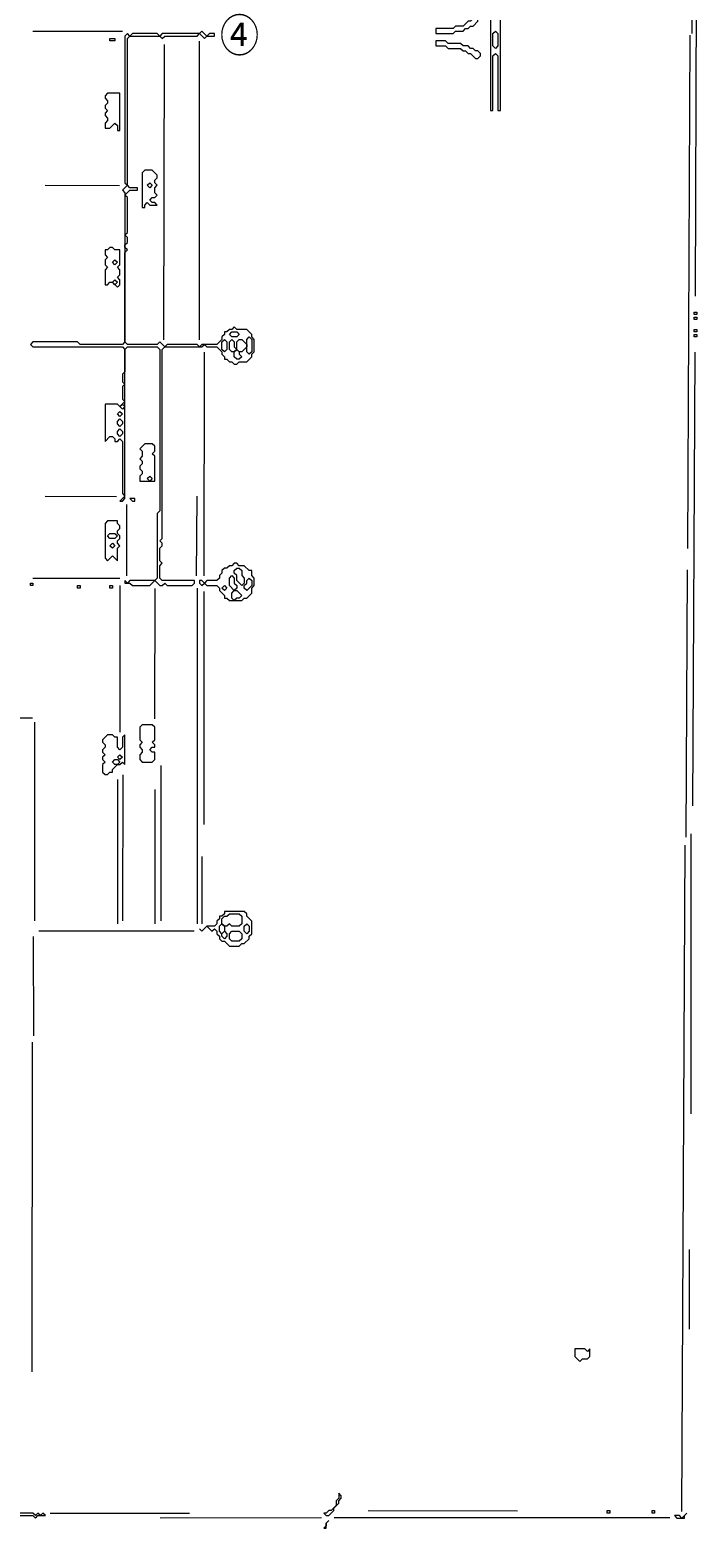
# Model space of a CAD drawing. Extents: x 10 to 1972, y 10 to 1392.
# Drawn here: x 1186 to 1454, y 11 to 613 of the extents above; entities that cross this region are included whole.
import ezdxf

# ---------------------------------------------------------------- set-up
doc = ezdxf.new("R2010")
doc.units = 0
for name, color, linetype, lineweight in [('OCR_TEXT', 6, 'Continuous', 0), ('TEXT_FALLBACK_OUTLINE', 2, 'Continuous', 0), ('TRACE_CURVE', 6, 'Continuous', 0), ('TRACE_STRAIGHT', 5, 'Continuous', 0), ('TRACE_TEXT_SYMBOL', 6, 'Continuous', 0)]:
    doc.layers.add(name, color=color, linetype=linetype, lineweight=lineweight)
doc.styles.add('wqy-unicode', font='wqy-unicode.lff')

msp = doc.modelspace()

# ---------------------------------------------------------------- linework, layer by layer
at = {"layer": 'TEXT_FALLBACK_OUTLINE', "color": 2}
msp.add_lwpolyline([(1371, 634), (1371, 581), (1372, 581), (1372, 603), (1373, 604), (1374, 603), (1374, 581), (1375, 581), (1375, 722)], dxfattribs=at)
for points in [[(1365, 619), (1363, 617), (1362, 617), (1360, 615), (1357, 615), (1356, 614), (1349, 614), (1349, 612), (1356, 612), (1357, 613), (1360, 613), (1361, 614), (1362, 614), (1363, 615), (1364, 615), (1366, 617), (1366, 618)], [(1349, 609), (1349, 607), (1353, 607), (1354, 606), (1359, 606), (1360, 605), (1361, 605), (1362, 604), (1363, 604), (1365, 602), (1366, 602), (1367, 603), (1367, 604), (1366, 605), (1365, 605), (1364, 606), (1363, 606), (1362, 607), (1360, 607), (1359, 608), (1354, 608), (1353, 609)], [(1372, 612), (1373, 613), (1374, 612), (1374, 607), (1373, 606), (1372, 607)], [(1232, 447), (1230, 445), (1231, 444), (1231, 442), (1230, 441), (1231, 440), (1231, 439), (1230, 438), (1230, 437), (1231, 436), (1231, 435), (1230, 434), (1230, 432), (1236, 432), (1236, 442), (1235, 443), (1236, 444), (1236, 446), (1235, 447)], [(1233, 433), (1234, 434), (1235, 433), (1234, 432)], [(1217, 416), (1216, 415), (1216, 401), (1217, 400), (1219, 402), (1221, 400), (1221, 405), (1222, 406), (1221, 407), (1221, 408), (1222, 409), (1222, 410), (1221, 411), (1221, 412), (1222, 413), (1222, 414), (1221, 415), (1221, 416)], [(1217, 410), (1218, 411), (1220, 411), (1221, 410), (1220, 409), (1218, 409)], [(1218, 406), (1219, 407), (1220, 406), (1219, 405)], [(1231, 334), (1230, 333), (1230, 328), (1231, 327), (1230, 326), (1230, 325), (1231, 324), (1231, 323), (1230, 322), (1230, 320), (1231, 319), (1235, 319), (1236, 320), (1236, 323), (1235, 323), (1234, 324), (1235, 325), (1236, 325), (1236, 326), (1235, 327), (1236, 328), (1236, 333), (1235, 334)], [(1217, 330), (1215, 328), (1215, 327), (1216, 326), (1216, 325), (1215, 324), (1215, 323), (1216, 322), (1215, 321), (1215, 320), (1216, 319), (1215, 318), (1215, 315), (1216, 314), (1217, 314), (1218, 315), (1219, 315), (1219, 316), (1221, 318), (1222, 318), (1223, 319), (1224, 318), (1224, 330), (1223, 329), (1223, 325), (1222, 324), (1221, 325), (1221, 329), (1220, 329), (1219, 330)], [(1219, 319), (1220, 320), (1221, 320), (1222, 319), (1221, 318), (1220, 318)], [(1221, 321), (1222, 322), (1223, 321), (1222, 320)]]:
    msp.add_lwpolyline(points, close=True, dxfattribs=at)
at = {"layer": 'TRACE_CURVE', "color": 6}
for points in [[(1255, 613), (1254, 612), (1239, 612), (1238, 611), (1237, 612), (1227, 612), (1226, 611), (1225, 612), (1224, 611), (1224, 552), (1225, 551), (1223, 549), (1224, 548), (1224, 488), (1223, 487), (1206, 487), (1205, 488), (1187, 488), (1186, 487), (1187, 486), (1223, 486), (1224, 485), (1224, 476), (1223, 475), (1223, 472), (1224, 471), (1223, 470), (1223, 465), (1224, 464), (1222, 462), (1221, 463), (1216, 463), (1216, 448), (1218, 450), (1219, 450), (1220, 449), (1220, 448), (1221, 448), (1222, 449), (1223, 448), (1223, 427), (1224, 426), (1222, 424), (1223, 424), (1224, 425), (1224, 485), (1225, 486), (1237, 486), (1238, 485), (1238, 420), (1237, 419), (1237, 393), (1236, 392), (1226, 392), (1225, 391), (1224, 392), (1224, 391), (1226, 391), (1227, 390), (1234, 390), (1236, 392), (1238, 390), (1239, 390), (1240, 391)], [(1225, 530), (1224, 531), (1225, 532), (1225, 546), (1224, 547), (1226, 549), (1229, 549), (1229, 550), (1226, 550), (1225, 551), (1225, 610), (1226, 611), (1238, 611), (1239, 610), (1240, 611), (1253, 611), (1254, 612), (1256, 610), (1257, 611), (1260, 611), (1260, 612), (1258, 612), (1257, 611), (1255, 613)], [(1240, 391), (1241, 390), (1251, 390), (1252, 391), (1252, 392), (1239, 392), (1238, 393), (1238, 398), (1239, 399), (1238, 400), (1238, 405), (1239, 406), (1239, 407), (1238, 408), (1239, 409), (1239, 485), (1240, 486), (1255, 486), (1256, 487), (1257, 486), (1261, 486), (1263, 484), (1263, 483), (1264, 482), (1264, 481), (1265, 481), (1266, 480), (1267, 480), (1268, 479), (1269, 479), (1270, 480), (1273, 480), (1275, 482), (1275, 483), (1276, 484), (1276, 489), (1275, 490), (1275, 491), (1273, 493), (1269, 493), (1268, 494), (1267, 493), (1266, 493), (1265, 492), (1264, 492), (1264, 491), (1263, 490), (1263, 489), (1261, 487), (1255, 487), (1254, 486), (1253, 487), (1241, 487), (1240, 486), (1238, 488), (1237, 487), (1225, 487), (1224, 488), (1224, 524), (1225, 525), (1224, 526), (1224, 527), (1225, 528), (1225, 530)]]:
    msp.add_lwpolyline(points, dxfattribs=at)
for points in [[(1263, 488), (1264, 489), (1265, 488), (1265, 485), (1264, 484), (1263, 485)], [(1266, 491), (1267, 492), (1269, 492), (1270, 491), (1269, 490), (1267, 490)], [(1266, 488), (1267, 489), (1268, 488), (1268, 486), (1269, 485), (1268, 484), (1267, 484), (1266, 485)], [(1269, 488), (1270, 489), (1271, 489), (1273, 487), (1273, 486), (1271, 484), (1270, 484), (1269, 485)], [(1273, 489), (1274, 490), (1275, 489), (1275, 484), (1274, 483), (1273, 484)], [(1268, 484), (1269, 485), (1270, 484), (1270, 483), (1271, 482), (1270, 481), (1269, 481), (1268, 482)], [(1221, 459), (1222, 460), (1223, 459), (1222, 458)], [(1222, 462), (1223, 463), (1224, 462), (1223, 461)], [(1221, 456), (1222, 457), (1223, 456), (1223, 455), (1222, 454), (1221, 455)], [(1221, 452), (1222, 453), (1223, 452), (1223, 451), (1222, 450), (1221, 451)]]:
    msp.add_lwpolyline(points, close=True, dxfattribs=at)
at = {"layer": 'TRACE_STRAIGHT', "color": 5}
for p, q in [((1452, 849), (1452, 612)), ((1453.45, 506.37), (1454.1, 703.88)), ((1187, 613), (1223, 613)), ((1254.04, 488.88), (1254.05, 608.88)), ((1450.35, 404.87), (1451.28, 611.38)), ((1239.61, 488.87), (1239.93, 607.63)), ((1191.87, 550.96), (1221.88, 550.88)), ((1255.88, 393.87), (1256, 483.87)), ((1452.46, 301.37), (1453.38, 483.88)), ((1191.87, 425.96), (1220.63, 425.87)), ((1224.67, 422.63), (1224.69, 393.88)), ((1252.78, 393.88), (1253.04, 425.97)), ((1187, 393), (1222, 393)), ((1449.79, 288.87), (1450.31, 396.38)), ((1222, 390), (1222, 331)), ((1236.05, 336.37), (1236.14, 388.88)), ((1253, 389), (1253, 254)), ((1255.81, 293.87), (1255.93, 387.63)), ((1068.12, 336.84), (1186.88, 336.85)), ((1187.65, 335.12), (1187.66, 255.12)), ((1223.14, 255.12), (1223.24, 313.87)), ((1238.59, 255.12), (1238.62, 317.63)), ((1221, 312), (1221, 254)), ((1236, 308), (1236, 254)), ((1451.7, 177.63), (1451.76, 290.13)), ((1447.92, 17.63), (1449.37, 285.64)), ((1255, 281), (1255, 254)), ((1187.12, 248.88), (1187.23, 208.87)), ((1189.38, 251.12), (1251.88, 251.12)), ((1186.66, 73.87), (1186.79, 206.38)), ((1451, 123), (1451, 91)), ((1194, 17), (1250, 17)), ((1238.12, 15.11), (1303.12, 15.26)), ((1308.12, 15.21), (1443.12, 15.21)), ((1321.87, 18), (1381.88, 17.95))]:
    msp.add_line(p, q, dxfattribs=at)
at = {"layer": 'TRACE_TEXT_SYMBOL', "color": 6}
for points in [[(1218, 610), (1220, 610), (1220, 609), (1218, 609)], [(1217, 588), (1216, 587), (1216, 586), (1217, 585), (1217, 584), (1216, 583), (1216, 582), (1217, 581), (1216, 580), (1216, 579), (1217, 578), (1217, 577), (1216, 576), (1216, 574), (1218, 574), (1220, 576), (1221, 575), (1221, 573), (1222, 573), (1222, 588)], [(1232, 557), (1231, 556), (1231, 542), (1232, 542), (1232, 543), (1233, 544), (1234, 543), (1237, 543), (1236, 544), (1235, 544), (1234, 545), (1235, 546), (1236, 546), (1237, 547), (1236, 548), (1236, 550), (1237, 551), (1236, 552), (1236, 553), (1237, 554), (1237, 555), (1235, 557)], [(1233, 551), (1234, 552), (1235, 551), (1234, 550)], [(1218, 526), (1217, 525), (1216, 525), (1216, 523), (1217, 522), (1216, 521), (1216, 519), (1217, 518), (1216, 517), (1216, 511), (1217, 511), (1218, 512), (1219, 512), (1221, 510), (1222, 511), (1222, 513), (1221, 514), (1222, 515), (1222, 517), (1221, 518), (1222, 519), (1222, 525), (1220, 525), (1219, 526)], [(1219, 520), (1220, 521), (1221, 520), (1220, 519)], [(1219, 512), (1220, 513), (1221, 512), (1220, 511)], [(1453, 500), (1454, 500), (1454, 499), (1453, 499)], [(1453, 498), (1454, 498), (1454, 497), (1453, 497)], [(1453, 493), (1454, 493), (1454, 492), (1453, 492)], [(1453, 491), (1454, 491), (1454, 490), (1453, 490)], [(1226, 425), (1227, 424), (1228, 424), (1228, 425)], [(1268, 399), (1267, 398), (1266, 398), (1265, 397), (1264, 397), (1263, 396), (1263, 395), (1262, 394), (1262, 393), (1261, 392), (1257, 392), (1256, 391), (1255, 392), (1254, 392), (1254, 391), (1255, 390), (1256, 391), (1257, 390), (1261, 390), (1262, 389), (1262, 388), (1264, 386), (1264, 385), (1265, 385), (1266, 384), (1271, 384), (1272, 385), (1273, 385), (1275, 387), (1275, 389), (1276, 390), (1276, 393), (1275, 394), (1275, 396), (1274, 396), (1272, 398), (1270, 398), (1269, 399)], [(1266, 393), (1267, 394), (1268, 393), (1268, 391), (1269, 390), (1269, 389), (1268, 388), (1266, 390)], [(1268, 396), (1269, 397), (1270, 397), (1271, 396), (1271, 394), (1272, 393), (1272, 391), (1271, 390), (1269, 392), (1269, 394), (1268, 395)], [(1273, 392), (1274, 393), (1275, 392), (1275, 390), (1273, 388), (1272, 389), (1272, 390), (1273, 391)], [(1186, 391), (1187, 391), (1187, 390), (1186, 390)], [(1205, 390), (1206, 390), (1206, 389), (1205, 389)], [(1218, 390), (1219, 390), (1219, 389), (1218, 389)], [(1263, 389), (1264, 390), (1265, 389), (1264, 388)], [(1267, 387), (1268, 388), (1269, 388), (1271, 386), (1270, 385), (1269, 385), (1268, 384), (1267, 385)], [(1264, 259), (1264, 258), (1263, 257), (1262, 257), (1262, 256), (1261, 255), (1261, 254), (1260, 253), (1257, 253), (1255, 251), (1254, 252), (1255, 251), (1257, 253), (1259, 251), (1260, 252), (1261, 251), (1261, 250), (1262, 249), (1262, 248), (1263, 247), (1264, 247), (1266, 245), (1270, 245), (1271, 246), (1272, 246), (1274, 248), (1274, 249), (1275, 250), (1275, 255), (1273, 257), (1273, 258), (1272, 259)], [(1262, 253), (1263, 254), (1264, 253), (1264, 251), (1263, 250), (1262, 251)], [(1265, 257), (1266, 258), (1270, 258), (1271, 257), (1271, 254), (1270, 253), (1267, 253), (1266, 254), (1265, 253), (1264, 253), (1263, 254), (1263, 256), (1264, 257)], [(1272, 253), (1273, 254), (1274, 253), (1274, 251), (1273, 250), (1272, 251)], [(1263, 250), (1264, 251), (1265, 250), (1265, 249), (1264, 248), (1263, 249)], [(1266, 250), (1267, 251), (1270, 251), (1271, 250), (1271, 248), (1270, 247), (1267, 247), (1266, 248)], [(1405, 83), (1405, 80), (1407, 78), (1408, 79), (1410, 79), (1411, 80), (1411, 83), (1410, 82), (1409, 83)], [(1310, 25), (1310, 23), (1309, 22), (1309, 20), (1307, 18), (1306, 18), (1305, 17), (1304, 17), (1305, 16), (1306, 16), (1308, 18), (1308, 19), (1310, 21), (1310, 22), (1311, 23), (1311, 24)], [(996, 18), (997, 17), (996, 16), (1009, 16), (1010, 15), (1011, 16), (1187, 16), (1188, 15), (1189, 16), (1192, 16), (1191, 17), (1190, 16), (1189, 17), (1188, 16), (1187, 17), (1118, 17), (1117, 18), (1116, 17), (997, 17)], [(1306, 14), (1305, 13), (1305, 12), (1304, 11), (1305, 11), (1305, 13)], [(1418, 18), (1419, 18), (1419, 17), (1418, 17)], [(1436, 18), (1437, 18), (1437, 17), (1436, 17)], [(1450, 17), (1448, 15), (1447, 16), (1445, 16), (1446, 15), (1449, 15), (1449, 16)]]:
    msp.add_lwpolyline(points, close=True, dxfattribs=at)

# ---------------------------------------------------------------- texts
at = {"layer": 'OCR_TEXT', "color": 6, "style": 'wqy-unicode', "width": 0.875886}
msp.add_text('④', height=13.26, dxfattribs=at).set_placement((1262.17, 604.67))

doc.saveas('drawing.dxf')
